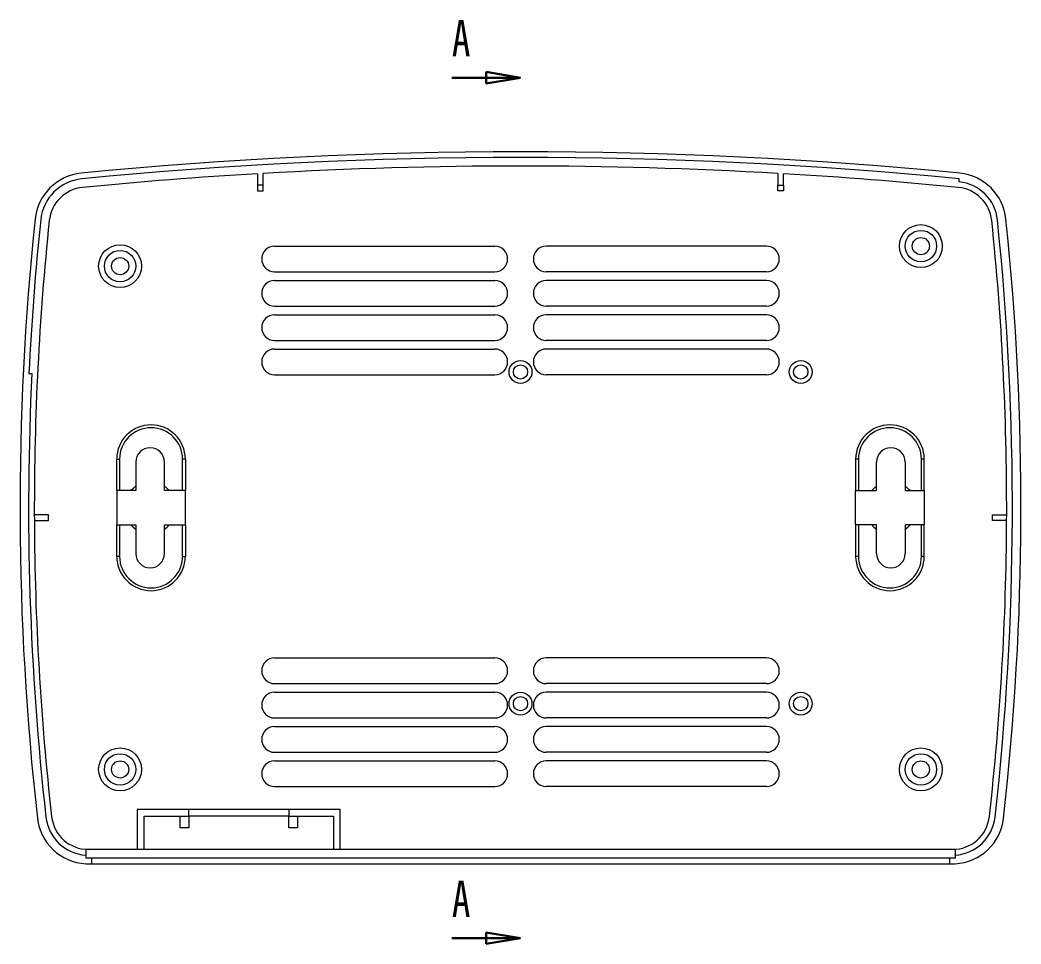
# Model space of a CAD drawing. Header units: inches. Extents: x 2104 to 4068, y 410 to 1569.
# Drawn here: x 3270.3 to 3445.3, y 1407.3 to 1568.8 of the extents above; entities that cross this region are included whole.
import ezdxf

# ---------------------------------------------------------------- set-up
doc = ezdxf.new("R2010")
doc.units = ezdxf.units.IN
doc.styles.add('SLDTEXTSTYLE0', font='TXT', dxfattribs={"width": 0.75})

# ---------------------------------------------------------------- blocks, each defined once
blk = doc.blocks.new('_CLOSED')
at = {"color": 0, "linetype": 'ByBlock', "lineweight": -2}
for p, q in [((-1, 0.166667), (0, 0)), ((-1, 0.166667), (-1, -0.166667)), ((0, 0), (-1, -0.166667)), ((0, 0), (-1, 0))]:
    blk.add_line(p, q, dxfattribs=at)

msp = doc.modelspace()

# ---------------------------------------------------------------- linework, layer by layer
at = {"color": 7, "linetype": 'Continuous', "lineweight": 30}
for p, q in [((3345.817, 1558.759), (3357.817, 1558.759)), ((3345.817, 1408.29), (3357.817, 1408.29))]:
    msp.add_line(p, q, dxfattribs=at)
at = {"color": 7, "linetype": 'Continuous', "lineweight": 15}
for p, q in [((3311.817, 1541.962), (3311.817, 1539.962)), ((3312.817, 1539.962), (3312.817, 1542.02)), ((3402.817, 1542.02), (3402.817, 1539.962)), ((3403.817, 1539.962), (3403.817, 1541.962)), ((3434.52, 1540.558), (3434.52, 1541.061)), ((3312.817, 1539.962), (3311.817, 1539.962)), ((3311.817, 1539.962), (3311.817, 1538.962)), ((3311.817, 1538.962), (3312.817, 1538.962)), ((3312.817, 1538.962), (3312.817, 1539.962)), ((3402.817, 1538.962), (3402.817, 1539.962)), ((3402.817, 1539.962), (3403.817, 1539.962)), ((3403.817, 1538.962), (3402.817, 1538.962)), ((3403.817, 1539.962), (3403.817, 1538.962)), ((3314.817, 1529.311), (3353.317, 1529.311)), ((3400.817, 1529.311), (3362.317, 1529.311)), ((3314.817, 1524.811), (3353.317, 1524.811)), ((3400.817, 1524.811), (3362.317, 1524.811)), ((3314.817, 1523.311), (3353.317, 1523.311)), ((3400.817, 1523.311), (3362.317, 1523.311)), ((3314.817, 1518.811), (3353.317, 1518.811)), ((3314.817, 1517.311), (3353.317, 1517.311)), ((3400.817, 1518.811), (3362.317, 1518.811)), ((3400.817, 1517.311), (3362.317, 1517.311)), ((3314.817, 1512.811), (3353.317, 1512.811)), ((3400.817, 1512.811), (3362.317, 1512.811)), ((3314.817, 1511.311), (3353.317, 1511.311)), ((3400.817, 1511.311), (3362.317, 1511.311)), ((3271.886, 1507.056), (3272.387, 1507.056)), ((3314.817, 1506.811), (3353.317, 1506.811)), ((3400.817, 1506.811), (3362.317, 1506.811)), ((3287.224, 1486.561), (3287.224, 1492.061)), ((3287.224, 1492.061), (3287.724, 1492.061)), ((3287.724, 1492.061), (3287.724, 1486.561)), ((3290.567, 1491.561), (3290.567, 1486.561)), ((3295.567, 1486.561), (3295.567, 1491.561)), ((3298.724, 1486.561), (3298.724, 1492.061)), ((3299.224, 1492.061), (3298.724, 1492.061)), ((3299.224, 1492.061), (3299.224, 1486.561)), ((3416.411, 1492.061), (3416.411, 1486.561)), ((3416.911, 1492.061), (3416.411, 1492.061)), ((3416.911, 1492.061), (3416.911, 1486.561)), ((3420.067, 1486.561), (3420.067, 1491.561)), ((3425.067, 1491.561), (3425.067, 1486.561)), ((3428.411, 1492.061), (3427.911, 1492.061)), ((3427.911, 1486.561), (3427.911, 1492.061)), ((3428.411, 1486.561), (3428.411, 1492.061)), ((3290.567, 1486.561), (3287.224, 1486.561)), ((3287.224, 1486.561), (3287.224, 1480.561)), ((3299.224, 1486.561), (3295.567, 1486.561)), ((3299.224, 1480.561), (3299.224, 1486.561)), ((3416.411, 1480.561), (3416.411, 1486.561)), ((3416.411, 1486.561), (3420.067, 1486.561)), ((3425.067, 1486.561), (3428.411, 1486.561)), ((3428.411, 1486.561), (3428.411, 1480.561)), ((3275.321, 1482.311), (3272.819, 1482.311)), ((3275.321, 1481.311), (3275.321, 1482.311)), ((3440.313, 1481.311), (3440.313, 1482.311)), ((3440.313, 1482.311), (3442.816, 1482.311)), ((3272.822, 1481.311), (3275.321, 1481.311)), ((3287.224, 1480.561), (3290.567, 1480.561)), ((3287.224, 1475.061), (3287.224, 1480.561)), ((3287.724, 1480.561), (3287.724, 1475.061)), ((3290.567, 1480.561), (3290.567, 1475.561)), ((3295.567, 1480.561), (3299.224, 1480.561)), ((3295.567, 1475.561), (3295.567, 1480.561)), ((3298.724, 1475.061), (3298.724, 1480.561)), ((3299.224, 1480.561), (3299.224, 1475.061)), ((3420.067, 1480.561), (3416.411, 1480.561)), ((3416.411, 1480.561), (3416.411, 1475.061)), ((3416.911, 1480.561), (3416.911, 1475.061)), ((3420.067, 1475.561), (3420.067, 1480.561)), ((3428.411, 1480.561), (3425.067, 1480.561)), ((3425.067, 1480.561), (3425.067, 1475.561)), ((3427.911, 1475.061), (3427.911, 1480.561)), ((3428.411, 1475.061), (3428.411, 1480.561)), ((3442.812, 1481.311), (3440.313, 1481.311)), ((3287.724, 1475.061), (3287.224, 1475.061)), ((3298.724, 1475.061), (3299.224, 1475.061)), ((3416.911, 1475.061), (3416.411, 1475.061)), ((3428.411, 1475.061), (3427.911, 1475.061)), ((3314.817, 1457.311), (3353.317, 1457.311)), ((3400.817, 1457.311), (3362.317, 1457.311)), ((3314.817, 1452.811), (3353.317, 1452.811)), ((3400.817, 1452.811), (3362.317, 1452.811)), ((3314.817, 1451.311), (3353.317, 1451.311)), ((3400.817, 1451.311), (3362.317, 1451.311)), ((3314.817, 1446.811), (3353.317, 1446.811)), ((3400.817, 1446.811), (3362.317, 1446.811)), ((3314.817, 1445.311), (3353.317, 1445.311)), ((3400.817, 1445.311), (3362.317, 1445.311)), ((3314.817, 1440.811), (3353.317, 1440.811)), ((3400.817, 1440.811), (3362.317, 1440.811)), ((3314.817, 1439.311), (3353.317, 1439.311)), ((3400.817, 1439.311), (3362.317, 1439.311)), ((3314.817, 1434.811), (3353.317, 1434.811)), ((3400.817, 1434.811), (3362.317, 1434.811)), ((3290.817, 1430.811), (3290.817, 1423.811)), ((3299.817, 1430.811), (3290.817, 1430.811)), ((3299.817, 1429.611), (3299.817, 1430.811)), ((3317.317, 1430.811), (3299.817, 1430.811)), ((3326.317, 1430.811), (3317.317, 1430.811)), ((3317.317, 1430.811), (3317.317, 1429.611)), ((3326.317, 1423.811), (3326.317, 1430.811)), ((3292.017, 1423.811), (3292.017, 1429.611)), ((3292.017, 1429.611), (3298.317, 1429.611)), ((3298.317, 1429.611), (3299.817, 1429.611)), ((3298.317, 1427.611), (3298.317, 1429.611)), ((3299.817, 1429.611), (3299.817, 1427.611)), ((3317.317, 1429.611), (3299.817, 1429.611)), ((3317.317, 1429.611), (3318.817, 1429.611)), ((3317.317, 1427.611), (3317.317, 1429.611)), ((3318.817, 1429.611), (3318.817, 1427.611)), ((3318.817, 1429.611), (3325.117, 1429.611)), ((3325.117, 1429.611), (3325.117, 1423.811)), ((3299.817, 1427.611), (3298.317, 1427.611)), ((3318.817, 1427.611), (3317.317, 1427.611)), ((3281.817, 1423.811), (3281.817, 1422.311)), ((3433.817, 1423.811), (3281.817, 1423.811)), ((3433.817, 1423.811), (3433.817, 1422.311)), ((3433.817, 1422.311), (3281.817, 1422.311)), ((3281.817, 1421.324), (3281.817, 1421.311)), ((3281.817, 1421.311), (3282.817, 1421.311)), ((3282.817, 1422.311), (3282.817, 1421.311)), ((3282.817, 1421.311), (3432.817, 1421.311)), ((3432.817, 1422.311), (3432.817, 1421.311)), ((3432.817, 1421.311), (3433.817, 1421.311)), ((3433.817, 1421.311), (3433.817, 1421.324))]:
    msp.add_line(p, q, dxfattribs=at)
for centre, radius in [((3427.817, 1529.311), 3.75), ((3427.817, 1529.311), 2.75), ((3287.817, 1525.811), 3.75), ((3427.817, 1529.311), 1.5), ((3287.817, 1525.811), 2.75), ((3287.817, 1525.811), 1.5), ((3357.817, 1507.311), 2), ((3357.817, 1507.311), 1.25), ((3406.817, 1507.311), 2), ((3406.817, 1507.311), 1.25), ((3357.817, 1449.311), 2), ((3406.817, 1449.311), 2), ((3357.817, 1449.311), 1.25), ((3406.817, 1449.311), 1.25), ((3287.817, 1437.811), 3.75), ((3287.817, 1437.811), 2.75), ((3427.817, 1437.811), 3.75), ((3427.817, 1437.811), 2.75), ((3287.817, 1437.811), 1.5), ((3427.817, 1437.811), 1.5)]:
    msp.add_circle(centre, radius, dxfattribs=at)
for centre, radius, start, end in [((3357.817, 758.452), 787.359, 84.402353, 95.597647), ((3357.817, 758.452), 786.359, 84.402353, 95.597647), ((3281.894, 1533.099), 9, 95.59765, 174.04366), ((3357.817, 758.452), 784.859, 93.359988, 95.597647), ((3357.817, 758.452), 784.859, 86.713137, 93.286863), ((3357.817, 758.452), 784.859, 84.402353, 86.640012), ((3433.74, 1533.099), 9, 5.95634, 84.40235), ((3281.894, 1533.099), 8, 95.59765, 174.04366), ((3433.74, 1533.099), 7.5, 5.95634, 84.02786), ((3281.894, 1533.099), 6.5, 95.59765, 174.04366), ((3433.74, 1533.099), 6.5, 5.95634, 84.40235), ((3756.7, 1483.561), 486.383, 174.04366, 186.40443), ((3756.7, 1483.561), 485.383, 174.04366, 177.22546), ((3756.7, 1483.561), 483.883, 174.04366, 180.14801), ((2958.934, 1483.561), 483.883, 359.85199, 5.95634), ((2958.934, 1483.561), 484.883, 353.59557, 5.95634), ((2958.934, 1483.561), 486.383, 353.59557, 5.95634), ((3314.817, 1527.061), 2.25, 90, 270), ((3353.317, 1527.061), 2.25, 270, 90), ((3362.317, 1527.061), 2.25, 90, 270), ((3400.817, 1527.061), 2.25, 270, 90), ((3314.817, 1521.061), 2.25, 90, 270), ((3353.317, 1521.061), 2.25, 270, 90), ((3362.317, 1521.061), 2.25, 90, 270), ((3400.817, 1521.061), 2.25, 270, 90), ((3314.817, 1515.061), 2.25, 90, 270), ((3353.317, 1515.061), 2.25, 270, 90), ((3362.317, 1515.061), 2.25, 90, 270), ((3400.817, 1515.061), 2.25, 270, 90), ((3314.817, 1509.061), 2.25, 90, 270), ((3353.317, 1509.061), 2.25, 270, 90), ((3362.317, 1509.061), 2.25, 90, 270), ((3400.817, 1509.061), 2.25, 270, 90), ((3756.7, 1483.561), 484.883, 177.2226, 186.40443), ((3293.224, 1492.061), 6, 0, 180), ((3422.411, 1492.061), 6, 0, 180), ((3293.224, 1492.061), 5.5, 0, 180), ((3422.411, 1492.061), 5.5, 0, 180), ((3293.067, 1491.561), 2.5, 0, 180), ((3422.567, 1491.561), 2.5, 0, 180), ((3293.067, 1483.561), 4.5, 123.74899, 138.18969), ((3293.067, 1483.561), 4.5, 41.81031, 56.25101), ((3422.567, 1483.561), 4.5, 123.74899, 138.18969), ((3422.567, 1483.561), 4.5, 41.81031, 56.25101), ((3756.7, 1483.561), 483.883, 180.14801, 180.26642), ((2958.934, 1483.561), 483.883, 359.73358, 359.85199), ((3756.7, 1483.561), 483.883, 180.26642, 186.40443), ((3293.067, 1483.561), 4.5, 221.81031, 236.25101), ((3293.067, 1483.561), 4.5, 303.74899, 318.18969), ((3422.567, 1483.561), 4.5, 221.81031, 236.25101), ((3422.567, 1483.561), 4.5, 303.74899, 318.18969), ((2958.934, 1483.561), 483.883, 353.59557, 359.73358), ((3293.067, 1475.561), 2.5, 180, 0), ((3422.567, 1475.561), 2.5, 180, 0), ((3293.224, 1475.061), 6, 180, 0), ((3293.224, 1475.061), 5.5, 180, 0), ((3422.411, 1475.061), 6, 180, 0), ((3422.411, 1475.061), 5.5, 180, 0), ((3314.817, 1455.061), 2.25, 90, 270), ((3353.317, 1455.061), 2.25, 270, 90), ((3362.317, 1455.061), 2.25, 90, 270), ((3400.817, 1455.061), 2.25, 270, 90), ((3314.817, 1449.061), 2.25, 90, 270), ((3353.317, 1449.061), 2.25, 270, 90), ((3362.317, 1449.061), 2.25, 90, 270), ((3400.817, 1449.061), 2.25, 270, 90), ((3314.817, 1443.061), 2.25, 90, 270), ((3353.317, 1443.061), 2.25, 270, 90), ((3362.317, 1443.061), 2.25, 90, 270), ((3400.817, 1443.061), 2.25, 270, 90), ((3314.817, 1437.061), 2.25, 90, 270), ((3353.317, 1437.061), 2.25, 270, 90), ((3362.317, 1437.061), 2.25, 90, 270), ((3400.817, 1437.061), 2.25, 270, 90), ((3282.296, 1430.311), 9, 186.40443, 266.94787), ((3282.296, 1430.311), 7.5, 186.40443, 266.33668), ((3282.296, 1430.311), 6.5, 186.40443, 270), ((3433.338, 1430.311), 6.5, 270, 353.59557), ((3433.338, 1430.311), 7.5, 273.66332, 353.59557), ((3433.338, 1430.311), 9, 273.05213, 353.59557)]:
    msp.add_arc(centre, radius, start, end, dxfattribs=at)

# ---------------------------------------------------------------- block references
at = {"color": 7, "linetype": 'Continuous', "lineweight": 30, "xscale": 6, "yscale": 6}
for p in [(3357.817, 1558.759), (3357.817, 1408.29)]:
    msp.add_blockref('_CLOSED', p, dxfattribs=at)

# ---------------------------------------------------------------- texts
at = {"color": 7, "linetype": 'Continuous', "char_height": 6.35, "attachment_point": 1, "style": 'SLDTEXTSTYLE0'}
for insert in [(3345.817, 1568.843), (3345.817, 1418.373)]:
    msp.add_mtext('A', dxfattribs=dict(at, insert=insert))

doc.saveas('drawing.dxf')
